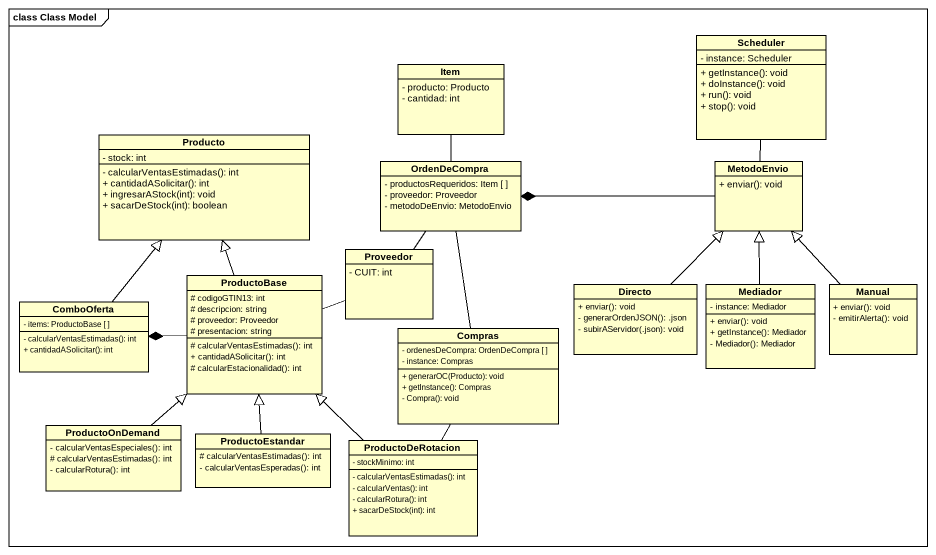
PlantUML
@startuml
mainframe class Class Model
hide circle
hide empty members
skinparam classAttributeIconSize 0
class Scheduler {
  - instance: Scheduler
  + getInstance(): void
  + doInstance(): void
  + run(): void
  + stop(): void
}
class Item {
  - producto: Producto
  - cantidad: int
}
class Producto {
  - stock: int
  - calcularVentasEstimadas(): int
  + cantidadASolicitar(): int
  + ingresarAStock(int): void
  + sacarDeStock(int): boolean
}
class OrdenDeCompra {
  - productosRequeridos: Item [ ]
  - proveedor: Proveedor
  - metodoDeEnvio: MetodoEnvio
}
class MetodoEnvio {
  + enviar(): void
}
class ProductoBase {
  # codigoGTIN13: int
  # descripcion: string
  # proveedor: Proveedor
  # presentacion: string
  # calcularVentasEstimadas(): int
  + cantidadASolicitar(): int
  # calcularEstacionalidad(): int
}
class Proveedor {
  - CUIT: int
}
class ComboOferta {
  - items: ProductoBase [ ]
  - calcularVentasEstimadas(): int
  + cantidadASolicitar(): int
}
class Directo {
  + enviar(): void
  - generarOrdenJSON(): .json
  - subirAServidor(.json): void
}
class Mediador {
  - instance: Mediador
  + enviar(): void
  + getInstance(): Mediador
  - Mediador(): Mediador
}
class Manual {
  + enviar(): void
  - emitirAlerta(): void
}
class Compras {
  - ordenesDeCompra: OrdenDeCompra [ ]
  - instance: Compras
  + generarOC(Producto): void
  + getInstance(): Compras
  - Compra(): void
}
class ProductoOnDemand {
  - calcularVentasEspeciales(): int
  # calcularVentasEstimadas(): int
  - calcularRotura(): int
}
class ProductoEstandar {
  # calcularVentasEstimadas(): int
  - calcularVentasEsperadas(): int
}
class ProductoDeRotacion {
  - stockMinimo: int
  - calcularVentasEstimadas(): int
  - calcularVentas(): int
  - calcularRotura(): int
  + sacarDeStock(int): int
}
Scheduler -- MetodoEnvio
Item -- OrdenDeCompra
MetodoEnvio -left-* OrdenDeCompra
ProductoBase -up-|> Producto
ProductoBase -left-* ComboOferta
Proveedor -up- OrdenDeCompra
Proveedor -left- ProductoBase
ComboOferta -up-|> Producto
Directo -up-|> MetodoEnvio
Mediador -up-|> MetodoEnvio
Manual -up-|> MetodoEnvio
Compras -up- OrdenDeCompra
Compras -- ProductoDeRotacion
ProductoOnDemand -up-|> ProductoBase
ProductoEstandar -up-|> ProductoBase
ProductoDeRotacion -up-|> ProductoBase
@enduml
